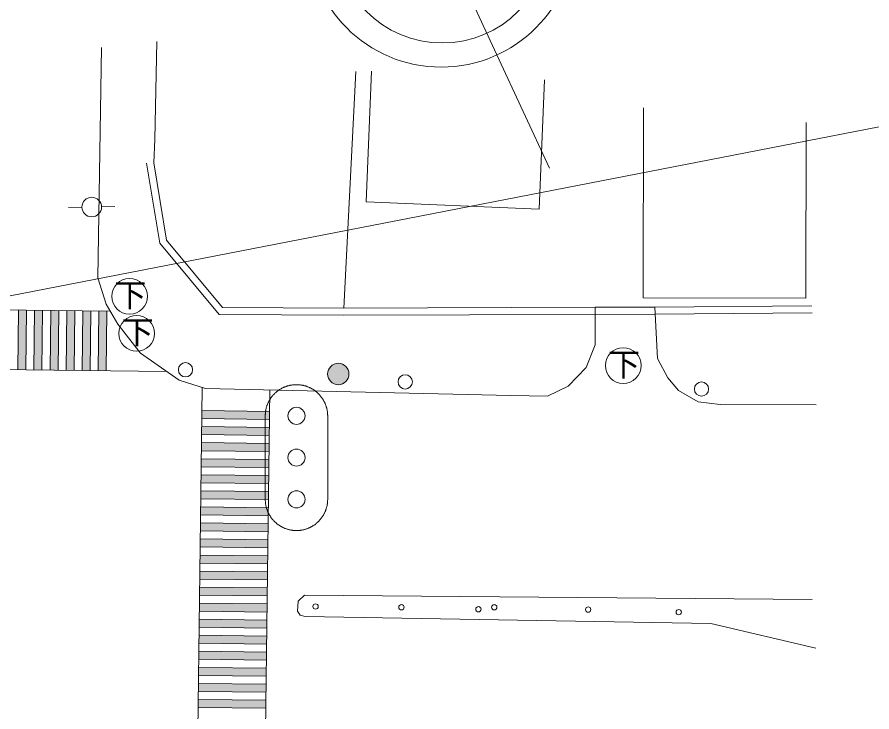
# Model space of a CAD drawing. Units: millimetres at full size, sheet at 1:1000; details may follow other scales. Extents: x 40000 to 680000, y 20000 to 380000.
# Drawn here: x 413918 to 461848, y 279434 to 318393 of the extents above; entities that cross this region are included whole.
import ezdxf
from ezdxf.enums import TextEntityAlignment as Align

# ---------------------------------------------------------------- set-up
doc = ezdxf.new("R2010")
doc.units = ezdxf.units.MM
doc.header["$LTSCALE"] = 1000
for name, color, linetype, lineweight in [('M-BGD', 7, 'Continuous', 13), ('M-BGD-EXST', 7, 'Continuous', 13), ('M-BMK-SRVR', 3, 'Continuous', 13), ('M-STR-STRC', 7, 'Continuous', 13)]:
    doc.layers.add(name, color=color, linetype=linetype, lineweight=lineweight)
doc.styles.add('ＭＳ ゴシック', font='')
doc.styles.get('ＭＳ ゴシック').set_extended_font_data('MS Gothic')

msp = doc.modelspace()

# ---------------------------------------------------------------- hatches: boundary and pattern name
at = {"layer": 'M-BGD'}
msp.add_hatch(color=256, dxfattribs=at).paths.add_polyline_path([(431381, 298129, 1), (432470, 298635, 1)])
at = {"layer": 'M-STR-STRC'}
for points in [[(414451, 301962), (414001, 301966), (413964, 298617), (414414, 298612)], [(415351, 301952), (414901, 301957), (414864, 298608), (415314, 298603)], [(416251, 301942), (415801, 301947), (415764, 298598), (416214, 298593)], [(417150, 301932), (416700, 301937), (416664, 298588), (417114, 298583)], [(418050, 301923), (417600, 301928), (417564, 298578), (418014, 298573)], [(418950, 301913), (418500, 301918), (418464, 298569), (418914, 298564)], [(424287, 296332), (424281, 295882), (428070, 295834), (428076, 296284)], [(424276, 295432), (424270, 294982), (428059, 294934), (428065, 295384)], [(424264, 294532), (424259, 294082), (428048, 294034), (428053, 294484)], [(424253, 293632), (424247, 293182), (428036, 293134), (428042, 293584)], [(424242, 292732), (424236, 292282), (428025, 292235), (428031, 292685)], [(424230, 291832), (424225, 291382), (428014, 291335), (428020, 291785)], [(424219, 290932), (424214, 290482), (428003, 290435), (428008, 290885)], [(424208, 290032), (424202, 289582), (427991, 289535), (427997, 289985)], [(424197, 289132), (424191, 288682), (427980, 288635), (427986, 289085)], [(424185, 288232), (424180, 287782), (427969, 287735), (427974, 288185)], [(424174, 287332), (424168, 286882), (427958, 286835), (427963, 287285)], [(424163, 286432), (424157, 285982), (427946, 285935), (427952, 286385)], [(424152, 285533), (424146, 285083), (427935, 285035), (427941, 285485)], [(424140, 284633), (424135, 284183), (427924, 284135), (427929, 284585)], [(424129, 283733), (424123, 283283), (427912, 283235), (427918, 283685)], [(424118, 282833), (424112, 282383), (427901, 282335), (427907, 282785)], [(424106, 281933), (424101, 281483), (427890, 281435), (427896, 281885)], [(424095, 281033), (424090, 280583), (427879, 280535), (427884, 280985)], [(424084, 280133), (424078, 279683), (427867, 279636), (427873, 280085)]]:
    msp.add_hatch(color=256, dxfattribs=at).paths.add_polyline_path(points)

# ---------------------------------------------------------------- linework, layer by layer
at = {"layer": 'M-BGD'}
for p, q in [((432911, 315337), (432247, 302075)), ((417553, 307733), (416803, 307720)), ((418653, 307752), (419403, 307765))]:
    msp.add_line(p, q, dxfattribs=at)
for points in [[(421760, 317021), (421647, 311531), (421582, 310231), (422294, 305885), (425430, 302108), (432247, 302075), (446327, 302126), (449672, 302134), (458487, 302211)], [(418654, 316680), (418443, 303779), (418907, 302290), (419573, 301181), (420847, 299549), (423002, 298034), (424477, 297568), (441607, 297180), (443661, 297133), (444811, 297695), (445825, 298742), (446336, 300024), (446331, 302126)], [(443487, 314871), (443182, 307633), (433485, 308041), (433793, 315362)], [(449041, 313300), (449029, 302648), (458145, 302638), (458156, 312486)], [(421181, 310208), (421917, 305714), (425241, 301709), (432247, 301675), (446329, 301726), (449674, 301734), (458491, 301811)], [(449672, 302134), (449830, 299254), (450412, 298164), (451009, 297463), (452099, 296823), (453339, 296668), (458718, 296653)], [(458495, 285730), (430030, 285988), (429675, 285645), (429642, 285074), (429785, 284856), (430072, 284791), (452808, 284394), (458698, 283005)]]:
    msp.add_lwpolyline(points, dxfattribs=at)
for centre, radius in [((418103, 307742), 550), ((423360, 298619), 400), ((431926, 298382), 600), ((435680, 297940), 400), ((452292, 297537), 400), ((430653, 285344), 150), ((435470, 285303), 150), ((439785, 285189), 150), ((440673, 285301), 150), ((445937, 285174), 150), ((451017, 285027), 150)]:
    msp.add_circle(centre, radius, dxfattribs=at)
at = {"layer": 'M-BGD-EXST'}
for centre in [(420225, 302737), (420623, 300657), (447905, 298853)]:
    msp.add_circle(centre, 1000, dxfattribs=at)
at = {"layer": 'M-BMK-SRVR'}
msp.add_line((443774, 309921), (429853, 339874), dxfattribs=at)
for centre, radius in [((437701, 323088), 7500), ((437759, 322941), 6000)]:
    msp.add_circle(centre, radius, dxfattribs=at)
at = {"layer": 'M-STR-STRC'}
for p, q in [((486703, 316987), (380834, 296416)), ((419135, 301911), (409901, 302011)), ((414001, 301966), (413964, 298617)), ((414451, 301962), (414414, 298612)), ((414901, 301957), (414864, 298608)), ((415351, 301952), (415314, 298603)), ((415801, 301947), (415764, 298598)), ((416251, 301942), (416214, 298593)), ((416700, 301937), (416664, 298588)), ((417150, 301932), (417114, 298583)), ((417600, 301928), (417564, 298578)), ((418050, 301923), (418014, 298573)), ((418500, 301918), (418464, 298569)), ((418950, 301913), (418914, 298564)), ((422301, 298527), (407458, 298688)), ((424303, 297623), (423930, 267866)), ((428091, 297486), (427751, 270328)), ((424287, 296332), (428076, 296284)), ((424281, 295882), (428070, 295834)), ((427833, 296033), (427833, 291353)), ((431333, 291353), (431333, 296033)), ((424276, 295432), (428065, 295384)), ((424270, 294982), (428059, 294934)), ((424264, 294532), (428053, 294484)), ((424259, 294082), (428048, 294034)), ((424253, 293632), (428042, 293584)), ((424247, 293182), (428036, 293134)), ((424242, 292732), (428031, 292685)), ((424236, 292282), (428025, 292235)), ((424230, 291832), (428020, 291785)), ((424219, 290932), (428008, 290885)), ((424225, 291382), (428014, 291335)), ((424214, 290482), (428003, 290435)), ((424208, 290032), (427997, 289985)), ((424202, 289582), (427991, 289535)), ((424197, 289132), (427986, 289085)), ((424191, 288682), (427980, 288635)), ((424185, 288232), (427974, 288185)), ((424180, 287782), (427969, 287735)), ((424174, 287332), (427963, 287285)), ((424168, 286882), (427958, 286835)), ((424163, 286432), (427952, 286385)), ((424157, 285982), (427946, 285935)), ((424152, 285533), (427941, 285485)), ((424146, 285083), (427935, 285035)), ((424140, 284633), (427929, 284585)), ((424135, 284183), (427924, 284135)), ((424123, 283283), (427912, 283235)), ((424129, 283733), (427918, 283685)), ((424118, 282833), (427907, 282785)), ((424112, 282383), (427901, 282335)), ((424106, 281933), (427896, 281885)), ((424101, 281483), (427890, 281435)), ((424095, 281033), (427884, 280985)), ((424090, 280583), (427879, 280535)), ((424084, 280133), (427873, 280085)), ((424078, 279683), (427867, 279636))]:
    msp.add_line(p, q, dxfattribs=at)
for points in [[(431333, 296033), (431333, 296064), (431332, 296095), (431331, 296125), (431329, 296156), (431326, 296187), (431323, 296217), (431320, 296248), (431316, 296278), (431311, 296308), (431306, 296339), (431301, 296369), (431295, 296399), (431288, 296429), (431281, 296459), (431273, 296489), (431265, 296518), (431256, 296548), (431247, 296577), (431237, 296606), (431226, 296635), (431216, 296664), (431204, 296692), (431193, 296721), (431180, 296749), (431167, 296777), (431154, 296804), (431140, 296832), (431126, 296859), (431111, 296886), (431096, 296913), (431081, 296939), (431064, 296965), (431048, 296991), (431031, 297017), (431013, 297042), (430995, 297067), (430977, 297091), (430958, 297116), (430939, 297140), (430919, 297163), (430899, 297187), (430879, 297210), (430858, 297232), (430837, 297254), (430815, 297276), (430793, 297297), (430771, 297319), (430748, 297339), (430725, 297359), (430702, 297379), (430678, 297399), (430654, 297418), (430629, 297436), (430604, 297454), (430579, 297472), (430554, 297489), (430528, 297506), (430502, 297523), (430476, 297538), (430449, 297554), (430422, 297569), (430395, 297583), (430368, 297597), (430341, 297611), (430313, 297624), (430285, 297636), (430256, 297649), (430228, 297660), (430199, 297671), (430170, 297682), (430141, 297692), (430112, 297701), (430083, 297710), (430053, 297719), (430024, 297727), (429994, 297734), (429964, 297741), (429934, 297748), (429904, 297754), (429874, 297759), (429843, 297764), (429813, 297768), (429782, 297772), (429752, 297775), (429721, 297778), (429691, 297780), (429660, 297782), (429629, 297783), (429599, 297783), (429568, 297783), (429537, 297783), (429506, 297782), (429476, 297780), (429445, 297778), (429415, 297775), (429384, 297772), (429354, 297768), (429323, 297764), (429293, 297759), (429263, 297754), (429232, 297748), (429202, 297741), (429172, 297734), (429143, 297727), (429113, 297719), (429083, 297710), (429054, 297701), (429025, 297692), (428996, 297682), (428967, 297671), (428938, 297660), (428910, 297649), (428882, 297636), (428854, 297624), (428826, 297611), (428798, 297597), (428771, 297583), (428744, 297569), (428717, 297554), (428691, 297538), (428664, 297523), (428638, 297506), (428613, 297489), (428587, 297472), (428562, 297454), (428537, 297436), (428513, 297418), (428489, 297399), (428465, 297379), (428441, 297359), (428418, 297339), (428396, 297319), (428373, 297297), (428351, 297276), (428330, 297254), (428308, 297232), (428287, 297210), (428267, 297187), (428247, 297163), (428227, 297140), (428208, 297116), (428189, 297091), (428171, 297067), (428153, 297042), (428136, 297017), (428119, 296991), (428102, 296965), (428086, 296939), (428070, 296913), (428055, 296886), (428040, 296859), (428026, 296832), (428012, 296804), (427999, 296777), (427986, 296749), (427974, 296721), (427962, 296692), (427951, 296664), (427940, 296635), (427930, 296606), (427920, 296577), (427911, 296548), (427902, 296518), (427893, 296489), (427886, 296459), (427879, 296429), (427872, 296399), (427866, 296369), (427860, 296339), (427855, 296308), (427850, 296278), (427846, 296248), (427843, 296217), (427840, 296187), (427838, 296156), (427836, 296125), (427834, 296095), (427833, 296064), (427833, 296033)], [(427833, 291353), (427833, 291323), (427834, 291292), (427836, 291261), (427838, 291230), (427840, 291200), (427843, 291169), (427846, 291139), (427850, 291108), (427855, 291078), (427860, 291048), (427866, 291017), (427872, 290987), (427879, 290957), (427886, 290928), (427893, 290898), (427902, 290868), (427911, 290839), (427920, 290810), (427930, 290780), (427940, 290751), (427951, 290723), (427962, 290694), (427974, 290666), (427986, 290638), (427999, 290610), (428012, 290582), (428026, 290555), (428040, 290527), (428055, 290500), (428070, 290474), (428086, 290447), (428102, 290421), (428119, 290395), (428136, 290370), (428153, 290345), (428171, 290320), (428189, 290295), (428208, 290271), (428227, 290247), (428247, 290223), (428267, 290200), (428287, 290177), (428308, 290154), (428330, 290132), (428351, 290110), (428373, 290089), (428396, 290068), (428418, 290047), (428441, 290027), (428465, 290007), (428489, 289988), (428513, 289969), (428537, 289950), (428562, 289932), (428587, 289914), (428613, 289897), (428638, 289880), (428664, 289864), (428691, 289848), (428717, 289833), (428744, 289818), (428771, 289803), (428798, 289789), (428826, 289776), (428854, 289763), (428882, 289750), (428910, 289738), (428938, 289726), (428967, 289715), (428996, 289705), (429025, 289695), (429054, 289685), (429083, 289676), (429113, 289668), (429143, 289660), (429172, 289652), (429202, 289645), (429232, 289639), (429263, 289633), (429293, 289627), (429323, 289623), (429354, 289618), (429384, 289615), (429415, 289611), (429445, 289609), (429476, 289607), (429506, 289605), (429537, 289604), (429568, 289603), (429599, 289603), (429629, 289604), (429660, 289605), (429691, 289607), (429721, 289609), (429752, 289611), (429782, 289615), (429813, 289618), (429843, 289623), (429874, 289627), (429904, 289633), (429934, 289639), (429964, 289645), (429994, 289652), (430024, 289660), (430053, 289668), (430083, 289676), (430112, 289685), (430141, 289695), (430170, 289705), (430199, 289715), (430228, 289726), (430256, 289738), (430285, 289750), (430313, 289763), (430341, 289776), (430368, 289789), (430395, 289803), (430422, 289818), (430449, 289833), (430476, 289848), (430502, 289864), (430528, 289880), (430554, 289897), (430579, 289914), (430604, 289932), (430629, 289950), (430654, 289969), (430678, 289988), (430702, 290007), (430725, 290027), (430748, 290047), (430771, 290068), (430793, 290089), (430815, 290110), (430837, 290132), (430858, 290154), (430879, 290177), (430899, 290200), (430919, 290223), (430939, 290247), (430958, 290271), (430977, 290295), (430995, 290320), (431013, 290345), (431031, 290370), (431048, 290395), (431064, 290421), (431081, 290447), (431096, 290474), (431111, 290500), (431126, 290527), (431140, 290555), (431154, 290582), (431167, 290610), (431180, 290638), (431193, 290666), (431204, 290694), (431216, 290723), (431226, 290751), (431237, 290780), (431247, 290810), (431256, 290839), (431265, 290868), (431273, 290898), (431281, 290928), (431288, 290957), (431295, 290987), (431301, 291017), (431306, 291048), (431311, 291078), (431316, 291108), (431320, 291139), (431323, 291169), (431326, 291200), (431329, 291230), (431331, 291261), (431332, 291292), (431333, 291323), (431333, 291353)]]:
    msp.add_lwpolyline(points, dxfattribs=at)
for centre in [(429583, 296033), (429583, 293693), (429583, 291353)]:
    msp.add_circle(centre, 480, dxfattribs=at)

# ---------------------------------------------------------------- texts
at = {"layer": 'M-BGD-EXST', "style": 'ＭＳ ゴシック'}
for p in [(419373, 301749), (419771, 299670), (447053, 297865)]:
    msp.add_text('下', height=1320, dxfattribs=at).set_placement(p, align=Align.BOTTOM_LEFT)

doc.saveas('drawing.dxf')
